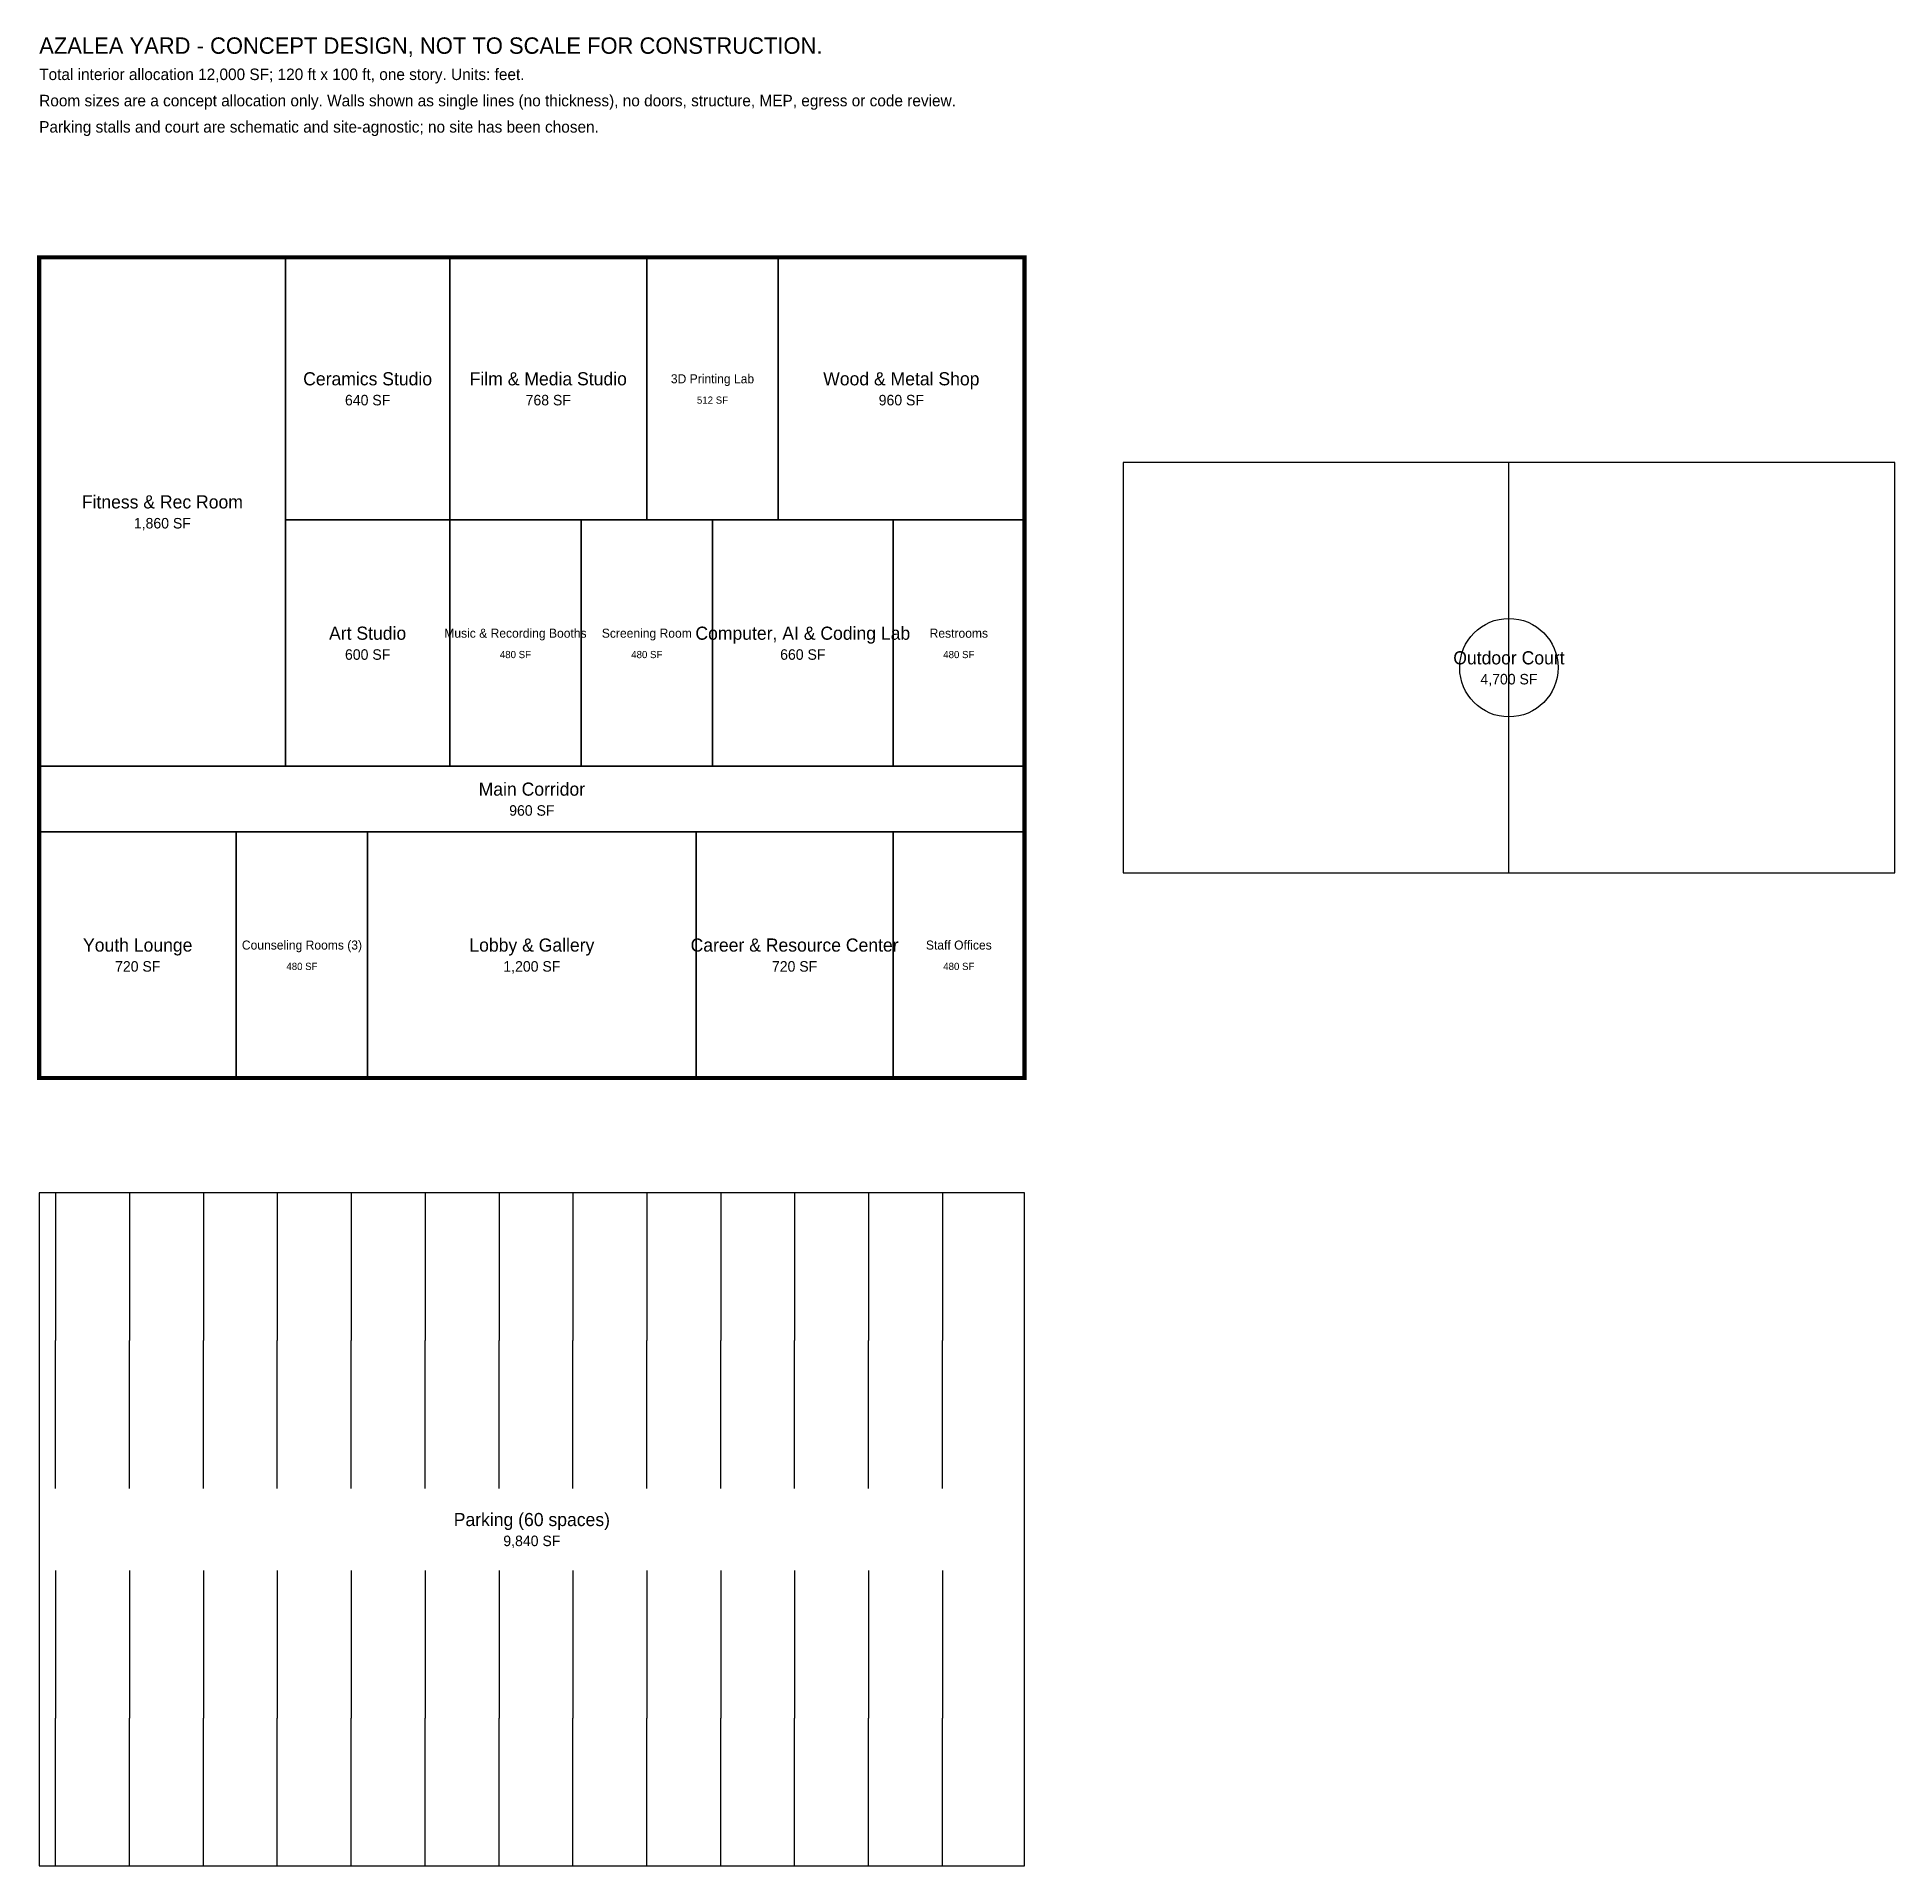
# Model space of a CAD drawing. Header units: feet. Extents: x 0 to 226, y -96 to 127.
import ezdxf
from ezdxf.enums import TextEntityAlignment as Align

# ---------------------------------------------------------------- set-up
doc = ezdxf.new("R2010")
doc.units = ezdxf.units.FT
for name, color, linetype in [('A-ANNO', 2, 'Continuous'), ('A-AREA', 3, 'Continuous'), ('A-NOTE', 1, 'Continuous'), ('A-WALL', 7, 'Continuous'), ('C-SITE', 8, 'Continuous')]:
    doc.layers.add(name, color=color, linetype=linetype)

msp = doc.modelspace()

# ---------------------------------------------------------------- linework, layer by layer
at = {"layer": 'A-WALL', "const_width": 0.5}
msp.add_lwpolyline([(0, 0), (120, 0), (120, 100), (0, 100)], close=True, dxfattribs=at)
at = {"layer": 'A-WALL'}
for points in [[(0, 38), (30, 38), (30, 100), (0, 100)], [(30, 68), (50, 68), (50, 100), (30, 100)], [(50, 68), (74, 68), (74, 100), (50, 100)], [(74, 68), (90, 68), (90, 100), (74, 100)], [(90, 68), (120, 68), (120, 100), (90, 100)], [(30, 38), (50, 38), (50, 68), (30, 68)], [(50, 38), (66, 38), (66, 68), (50, 68)], [(66, 38), (82, 38), (82, 68), (66, 68)], [(82, 38), (104, 38), (104, 68), (82, 68)], [(104, 38), (120, 38), (120, 68), (104, 68)], [(0, 30), (120, 30), (120, 38), (0, 38)], [(0, 0), (24, 0), (24, 30), (0, 30)], [(24, 0), (40, 0), (40, 30), (24, 30)], [(40, 0), (80, 0), (80, 30), (40, 30)], [(80, 0), (104, 0), (104, 30), (80, 30)], [(104, 0), (120, 0), (120, 30), (104, 30)]]:
    msp.add_lwpolyline(points, close=True, dxfattribs=at)
at = {"layer": 'C-SITE'}
for p, q in [((179, 25), (179, 75)), ((2, -14), (2, -32)), ((11, -14), (11, -32)), ((20, -14), (20, -32)), ((29, -14), (29, -32)), ((38, -14), (38, -32)), ((47, -14), (47, -32)), ((56, -14), (56, -32)), ((65, -14), (65, -32)), ((74, -14), (74, -32)), ((83, -14), (83, -32)), ((92, -14), (92, -32)), ((101, -14), (101, -32)), ((110, -14), (110, -32)), ((2, -50), (2, -32)), ((11, -50), (11, -32)), ((20, -50), (20, -32)), ((29, -50), (29, -32)), ((38, -50), (38, -32)), ((47, -50), (47, -32)), ((56, -50), (56, -32)), ((65, -50), (65, -32)), ((74, -50), (74, -32)), ((83, -50), (83, -32)), ((92, -50), (92, -32)), ((101, -50), (101, -32)), ((110, -50), (110, -32)), ((2, -60), (2, -78)), ((11, -60), (11, -78)), ((20, -60), (20, -78)), ((29, -60), (29, -78)), ((38, -60), (38, -78)), ((47, -60), (47, -78)), ((56, -60), (56, -78)), ((65, -60), (65, -78)), ((74, -60), (74, -78)), ((83, -60), (83, -78)), ((92, -60), (92, -78)), ((101, -60), (101, -78)), ((110, -60), (110, -78)), ((2, -96), (2, -78)), ((11, -96), (11, -78)), ((20, -96), (20, -78)), ((29, -96), (29, -78)), ((38, -96), (38, -78)), ((47, -96), (47, -78)), ((56, -96), (56, -78)), ((65, -96), (65, -78)), ((74, -96), (74, -78)), ((83, -96), (83, -78)), ((92, -96), (92, -78)), ((101, -96), (101, -78)), ((110, -96), (110, -78))]:
    msp.add_line(p, q, dxfattribs=at)
for points in [[(132, 25), (226, 25), (226, 75), (132, 75)], [(0, -96), (120, -96), (120, -14), (0, -14)]]:
    msp.add_lwpolyline(points, close=True, dxfattribs=at)
msp.add_circle((179, 50), 6, dxfattribs=at)

# ---------------------------------------------------------------- texts
at = {"layer": 'A-ANNO'}
for s, height, p in [('Ceramics Studio', 1.6, (40, 85.2)), ('Film & Media Studio', 1.6, (62, 85.2)), ('Wood & Metal Shop', 1.6, (105, 85.2)), ('3D Printing Lab', 1.1, (82, 85.2)), ('Fitness & Rec Room', 1.6, (15, 70.2)), ('Art Studio', 1.6, (40, 54.2)), ('Music & Recording Booths', 1.1, (58, 54.2)), ('Screening Room', 1.1, (74, 54.2)), ('Computer, AI & Coding Lab', 1.6, (93, 54.2)), ('Restrooms', 1.1, (112, 54.2)), ('Outdoor Court', 1.6, (179, 51.2)), ('Main Corridor', 1.6, (60, 35.2)), ('Youth Lounge', 1.6, (12, 16.2)), ('Counseling Rooms (3)', 1.1, (32, 16.2)), ('Lobby & Gallery', 1.6, (60, 16.2)), ('Career & Resource Center', 1.6, (92, 16.2)), ('Staff Offices', 1.1, (112, 16.2)), ('Parking (60 spaces)', 1.6, (60, -53.8))]:
    msp.add_text(s, height=height, dxfattribs=at).set_placement(p, align=Align.MIDDLE_CENTER)
at = {"layer": 'A-AREA'}
for s, height, p in [('640 SF', 1.28, (40, 82.6)), ('768 SF', 1.28, (62, 82.6)), ('512 SF', 0.88, (82, 82.6)), ('960 SF', 1.28, (105, 82.6)), ('1,860 SF', 1.28, (15, 67.6)), ('600 SF', 1.28, (40, 51.6)), ('480 SF', 0.88, (58, 51.6)), ('480 SF', 0.88, (74, 51.6)), ('660 SF', 1.28, (93, 51.6)), ('480 SF', 0.88, (112, 51.6)), ('4,700 SF', 1.28, (179, 48.6)), ('960 SF', 1.28, (60, 32.6)), ('720 SF', 1.28, (12, 13.6)), ('480 SF', 0.88, (32, 13.6)), ('1,200 SF', 1.28, (60, 13.6)), ('720 SF', 1.28, (92, 13.6)), ('480 SF', 0.88, (112, 13.6)), ('9,840 SF', 1.28, (60, -56.4))]:
    msp.add_text(s, height=height, dxfattribs=at).set_placement(p, align=Align.MIDDLE_CENTER)
at = {"layer": 'A-NOTE'}
for s, height, p in [('AZALEA YARD - CONCEPT DESIGN, NOT TO SCALE FOR CONSTRUCTION.', 2, (0, 124.8)), ('Total interior allocation 12,000 SF; 120 ft x 100 ft, one story. Units: feet.', 1.4, (0, 121.6)), ('Room sizes are a concept allocation only. Walls shown as single lines (no thickness), no doors, structure, MEP, egress or code review.', 1.4, (0, 118.4)), ('Parking stalls and court are schematic and site-agnostic; no site has been chosen.', 1.4, (0, 115.2))]:
    msp.add_text(s, height=height, dxfattribs=at).set_placement(p)

doc.saveas('drawing.dxf')
